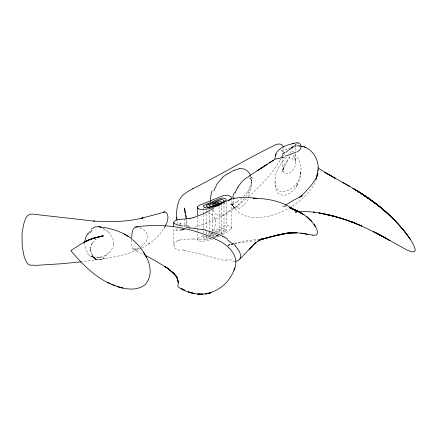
<?xml version="1.0" encoding="UTF-8"?>
<svg xmlns="http://www.w3.org/2000/svg" width="437" height="437" viewBox="0 0 437 437"><rect width="100%" height="100%" fill="white"/><g stroke="black" fill="none" stroke-linecap="round" stroke-linejoin="round"><path stroke-width="0.33" stroke-dasharray="2.19 1.64" d="M174.827 246.479L173.746 244.474L173.74 228.043M197.743 239.929L197.316 239.181L197.316 231.905M209.323 211.759L209.334 235.286M231.359 228.136L231.337 200.496M251.565 181.431L251.166 186.479L249.795 192.236M131.564 239.837L131.859 245.976L132.941 249.216M186.528 220.275L186.473 224.121L185.965 226.382M186.473 224.121L186.599 221.696M173.746 244.474L174.827 242.284L177.733 240.59M295.51 145.319L295.696 144.685L295.456 153.065M233.047 201.124L232.959 203.325M185.162 218.79L183.917 225.918M113.664 244.234L112.62 247.866L110.31 251.226M286.492 157.457C279.789 164.132 274.054 173.052 275.173 182.895C275.086 188.232 279.658 193.673 285.356 191.34C300.743 187.659 306.588 165.197 294.838 154.567M300.509 174.674L300.978 171.506L300.421 176.171L299.361 180.208L296.242 186.615L297.794 183.917C290.895 198.414 274.103 200.244 275.091 181.716M295.499 145.374L296.362 143.839L293.462 146.171M231.299 228.376L229.638 230.436M316.404 179.165C311.931 191.417 301.585 200.517 290.676 207.094M226.109 230.572L224.607 232.216L221.237 234.221M282.073 156.736L283.81 151.278L283.771 148.553M248.418 195.82L248.631 195.323M213.731 229.807L214.971 226.579A13.558 9.417 -59.9 0 0 215.572 221.778M179.705 225.071L180.241 223.34L180.394 225.541M289.862 156.938L283.815 167.846L281.974 172.118L284.913 165.765M141.632 248.058C151.098 243.229 159.855 236.226 164.907 226.732M164.137 228.267L165.262 226.027M248.473 196.726C260.927 185.643 272.541 173.221 281.007 158.773M280.456 159.827L280.996 158.795M283.815 167.846L282.499 170.954L282.75 158.62M291.621 153.474L291.894 153.48M91.601 244.441L92.797 242.42L91.601 244.441L91.754 244.168L90.508 247.992L90.639 246.938L90.443 249.56L90.475 248.451L91.071 252.406L90.503 249.833L90.623 250.406M289.977 156.32L287.317 160.374M211.655 233.462L209.765 235.958M245.845 196.579C249.898 190.679 253.121 183.054 250.691 175.893M287.12 160.658L283.93 165.181A7.926 7.26 85.1 0 0 283.689 165.607C279.751 180.967 297.253 171.856 295.467 161.734L295.456 153.731M244.545 198.322C239.94 204.155 233.79 208.553 227.371 212.191M212.606 235.794L214.895 234.68M177.417 228.322L175.335 230.731L180.208 230.665L183.928 229.42M295.691 144.603L295.958 144.297M92.649 242.682L95.463 239.563L95.211 239.766L97.801 237.996M243.524 196.628L247.839 191.368L247.566 191.81L250.625 185.567L251.149 183.305L251.144 179.651L251.291 181.453L251.166 179.869L250.117 178.127L250.871 178.995L250.264 178.28L248.429 177.875M182.529 228.988L181.524 229.758L183.207 229.381L182.185 228.955L182.562 229.223M208.607 237.122C205.996 239.662 202.107 239.64 198.726 239.29M242 198.087L235.467 202.959M282.936 155.479C288.021 151.317 292.834 144.571 300.285 145.985M291.566 148.017L292.511 147.318M246.113 198.84C231.026 211.743 213.393 221.843 194.257 227.311M108.321 253.11L106.42 254.492M206.75 236.543L206.368 236.892A2.338 1.011 -7.9 0 0 206.248 237.4L206.592 237.837A7.189 3.081 -6.9 0 0 207.051 238.149L208.536 238.526L211.005 238.16M281.865 156.326L280.565 157.249M140.654 246.943C143.866 244.605 147.05 241.432 147.542 237.302A7.052 6.577 -43.9 0 0 147.477 235.636C146.734 231.818 143.418 229.103 139.987 227.661M291.719 147.772L293.675 146.717L295.439 146.362L284.585 152.502M220.467 233.8L221.33 233.014A2.256 1.071 -9 0 0 221.428 232.577A1.054 0.497 -9.5 0 0 221.39 232.484L221.231 232.331A3.835 1.819 -9.9 0 0 220.412 231.921L220.319 231.905A1.628 0.77 -9.9 0 0 219.472 231.867L217.042 232.692M297.45 211.049L296.013 212.213L296.559 211.399L296.171 212.3L296.166 211.71L296.357 212.289L295.805 211.262L296.281 211.803M296.548 211.655L295.652 212.267L297.182 211.262M290.813 148.351L284.061 153.3A5.648 0.743 -42.5 0 1 283.657 153.589M147.826 244.485L150.661 242.622M237.488 201.621L231.774 204.429L233.303 204.106L230.627 204.587L232.233 204.325L231.32 204.308L232.61 204.68L230.599 204.035L231.889 204.478L231.588 204.287L232.604 205.232L231.331 204.03L233.642 206.958L231.872 204.281L234.882 208.531L233.664 207.007C245.862 224.809 274.097 216.818 289.376 207.843M184.376 229.108L183.414 229.709L183.83 229.463M293.631 146.062L291.856 147.335L293.052 146.406L291.856 147.335L290.354 147.996L292.391 146.854L287.229 149.126M138.95 248.058L135.973 249.511M209.957 235.953L214.884 233.74M238.771 207.936L238.285 208.187M284.602 205.641L282.051 206.739L284.132 206.483L286.94 206.93M105.749 254.913L102.296 256.595L99.237 257.508A8.877 3.867 -19.5 0 1 98.729 257.612L94.829 257.661L91.42 256.257M220.543 234.325L223.963 231.752A2.933 1.404 -9.6 0 0 223.908 231.118A1.377 0.661 -10.4 0 0 223.842 231.031L223.749 230.949A9.264 4.49 -11.1 0 0 223.34 230.66L223.263 230.627A3.971 1.912 -10.7 0 0 222.624 230.37L221.969 230.239A2.278 1.076 -10.4 0 0 220.98 230.283M214.889 231.828L219.647 229.54L222.444 228.731A2.961 1.409 -10.9 0 1 223.689 228.726L224.542 228.912M217.812 234.855L214.551 236.209L212.89 236.297A2.475 1.109 -8 0 1 212.639 236.111A1.016 0.459 -8.5 0 1 212.59 235.794M212.945 231.184C218.243 229.207 225.11 222.755 230.889 226.94A3.775 1.874 -10.9 0 1 231.036 227.114L231.075 227.125A4.993 2.491 -10.3 0 1 231.364 228.371M216.036 232.233L220.98 230.277M222.575 234.674L229.059 230.9A17.414 9.106 -7.1 0 0 229.665 230.446M141.053 248.342C127.069 255.055 111.593 257.819 96.342 259.9L104.525 258.66L82.648 261.687M205.456 236.046L203.582 237.204A2.89 1.224 -8 0 0 203.336 237.783L203.495 238.154A8.789 3.665 -6.2 0 0 204.603 238.941M224.006 203.331L224.694 203.008M213.507 233.467L208.815 235.494M212.092 233.178L208.072 234.909M209.929 232.615L205.953 234.347M218.172 235.467L213.475 237.384M218.658 235.45L213.638 237.531M222.553 203.981L223.296 203.653M219.33 236.166L215.064 237.941M216.85 235.652L213.272 237.04M137.579 248.806L135.76 249.582L133.438 249.631L143.931 254.673M202.937 235.603L197.579 238.455A4.304 1.743 -8.3 0 0 197.311 239.072M213.917 235.095L214.228 234.964M295.844 211.929L296.554 211.628M220.161 204.969L220.985 204.636M212.688 238.853L206.461 240.809L201.725 241.432A4.665 1.895 -5.9 0 1 199.796 241.126A4.239 1.71 -5.7 0 1 199.403 240.978L199.316 240.945A9.811 3.938 -5.4 0 1 199.086 240.825L198.365 240.41M286.044 149.558L286.732 149.312L281.177 150.596L281.947 150.694L281.45 150.525L282.477 151.634L282.362 151.322L282.608 152.202L282.75 157.965M297.586 211.388L295.095 212.158L297.46 211.492M211.208 238.383L206.444 239.339A3.07 1.316 -7 0 1 204.734 239.044M234.74 243.502L243.868 241.077L258.775 239.203M221.586 214.764L219.128 215.195L216.779 214.835M296.838 211.661L294.347 212.333L296.756 211.705L296.095 211.841M233.538 243.813L227.994 245.217M188.85 228.742L190.641 228.278M232.571 244.185L228.387 245.157L232.79 244.212M227.737 245.304L229.452 244.911L227.519 245.31M234.62 243.819L240.246 242.677L251.936 241.393L257.011 240.426M179.765 240.033L192.138 238.935M185.206 229.534L181.033 229.999L179.328 228.36M135.006 249.778L134.52 249.844M99.237 257.508L94.529 257.595L91.131 256.066L95.173 258.584L92.442 256.792L95.725 259.217L92.862 256.748L96.588 260.425L92.322 255.656L94.539 258.436L92.136 254.76L92.557 255.678L90.929 251.772M235.068 261.37L232.298 261.534M182.562 229.425L182.18 229.452L183.207 229.381M298.149 145.909L299.782 146.1L298.848 145.942M193.345 238.935L198.19 239.247M207.619 212.759C210.863 213.065 213.709 215.523 214.966 218.451M235.964 208.76L234.855 208.471A10.586 4.654 -70.5 0 1 233.598 207.165M284.864 206.543L286.475 206.821M227.125 261.058C213.322 258.059 199.906 253.394 185.993 250.789M249.784 176.674L250.368 176.898M299.449 146.034L299.837 146.138M184.064 250.314L181.683 249.669M180.519 229.769L180.831 229.933M103.968 228.742L103.269 228.338L105.754 229.928M106.426 230.441L108.321 232.129M293.227 155.146L294.92 158.26L295.521 161.876L294.871 158.582L295.002 158.997L293.123 155.217M110.692 234.871L112.861 238.766L113.707 242.584A10.324 9.581 62.6 0 1 113.647 244.228M87.302 252.023L85.264 247.648L84.625 243.354M233.407 206.543L233.161 205.548M213.021 209.935L213.824 211.912A13.126 8.554 -63.9 0 0 216.741 214.911M177.914 224.765L177.203 221.832M233.047 204.827L232.965 203.626M215.545 220.893L215.605 221.767M226.131 202.626L226.148 230.414M223.984 202.347L224.017 231.572M221.417 204.418L221.433 232.61M219.084 206.275L219.101 233.795M212.54 209.47L212.551 231.178M212.551 231.856L212.551 235.925M203.325 208.078L203.325 214.141M203.325 214.813L203.336 230.299M203.336 230.976L203.336 232.997M203.336 235.69L203.336 237.712M197.311 216.621L197.316 229.256M197.316 229.922L197.316 231.255M206.215 210.339L206.22 229.163M206.22 231.856L206.22 234.543M206.22 235.215L206.22 237.231M215.845 234.549A20.599 10.608 -6 0 1 215.19 234.86M198.278 240.437A10.947 4.414 -6.1 0 1 197.671 239.946M224.514 228.928A7.451 3.638 -11.5 0 1 225.574 229.485L225.754 229.572A6.61 3.217 -11.1 0 1 225.88 229.676L225.918 229.709A2.043 0.994 -10.9 0 1 226.016 229.824A3.496 1.693 -10.4 0 1 226.12 230.572M227.426 213.305A29.317 17.808 -52.7 0 1 221.368 215.878M251.062 177.127A10.209 3.37 -70.7 0 1 252.531 180.017M249.554 192.078A22.495 12.17 -78.7 0 1 248.424 195.104M249.352 196.901A26.755 15.563 -79.9 0 1 248.822 197.966M247.959 199.545A26.755 15.563 -79.9 0 1 243.584 205.286M243.404 205.117A22.62 10.772 -73.9 0 1 238.7 208.629M238.449 206.313A17.409 6.812 -63.2 0 1 236.302 207.608M233.407 207.477A8.128 3.114 -78.7 0 1 233.183 207.105M233.183 206.526A4.261 0.475 86.6 0 1 233.085 206.209M232.861 204.724A5.867 0.437 -88.6 0 1 232.85 204.44M233.211 201.484A4.741 0.41 -85 0 1 233.074 202.353M249.587 176.69A14.541 4.933 -61.6 0 1 249.767 176.701M250.379 176.881A11.438 3.911 -66.7 0 1 251.002 177.389M282.919 156.064A23.915 10.685 -56.7 0 1 281.81 156.91M290.583 148.979A24.494 7.708 -53.8 0 1 291.479 148.378M282.865 153.808A9.953 1.273 -23 0 1 284.804 152.442M284.613 152.786A4.403 0.41 -30.4 0 1 283.558 153.305M291.523 151.278A38.882 22.675 -63.2 0 1 288.89 154.605M293.538 152A8.822 2.677 46.5 0 1 292.358 150.798M212.901 229.48A23.341 17.879 -57.5 0 1 212.202 230.834M211.197 232.522A23.341 17.879 -57.5 0 1 210.913 232.959M192.116 239.11A21.697 14.175 -7.3 0 1 193.307 239.105M177.701 240.574A8.565 3.949 -1.7 0 1 179.744 240.011M179.946 250.505A16.562 6.074 0.7 0 1 173.489 246.544M186.058 250.74A48.349 15.912 6.1 0 1 184.135 250.275M231.594 260.064A41.34 23.817 37.5 0 1 226.568 259.338M215.031 218.402A12.252 8.816 -56.4 0 1 215.643 220.849M103.689 229.196A21.73 20.239 28.7 0 1 106.093 230.845M108.398 232.047A22.724 22.303 61.7 0 1 110.79 234.795M110.375 251.28A20.113 19.212 19 0 1 108.392 253.187M106.934 255.066A18.512 15.109 -15.8 0 1 104.356 256.541M104.274 256.836A13.596 8.991 -20.1 0 1 101.335 257.983M101.144 257.185A8.248 3.977 -20.2 0 1 99.188 257.693M91.289 256.585A28.46 17.775 -69 0 1 88.842 255.071M88.962 255.055A26.52 15.273 -82.9 0 1 86.914 252.826M139.31 227.732A13.979 10.472 55.3 0 1 139.944 227.983M136.044 249.423A6.369 1.797 -34.8 0 1 135.071 249.713M135.579 248.331A10.614 3.398 -38.8 0 1 133.367 248.779M218.232 235.243A32.753 17.54 -4.9 0 1 217.036 235.789M297.941 145.936L297.275 145.947L299.46 145.92L297.941 145.936M180.181 224.394L180.104 223.203L180.17 224.345"/><path stroke-width="0.66" d="M131.581 239.252C132.078 234.931 131.368 225.891 138.032 227.049M318.169 170.9C319.294 160.079 312.433 147.777 301.066 146.111L301.814 146.258M275.053 159.199C274.6 150.519 283.171 145.838 290.561 144.303C293.861 143.27 299.962 140.774 300.935 145.974M173.74 226.787C172.812 223.001 173.615 220.598 177.264 219.958M197.311 215.294L197.311 207.045A4.02 1.622 -8.4 0 1 197.671 206.439L199.938 205.106L223.203 195.607L227.551 195.126L230.867 196.699A3.715 1.846 -11.6 0 1 231.004 196.858L231.053 196.896A5.331 2.666 -9.9 0 1 231.233 198.524M84.68 242.06L85.657 237.712L87.619 233.648M317.672 174.74L317.939 172.954M233.325 199.048L233.402 198.644M233.544 197.956L233.626 197.59M233.866 270.268C241.038 256.65 227.672 243.857 215.747 239.339C190.974 227.311 162.859 222.843 135.596 226.983M275.43 155.943L275.96 154.141M213.813 191.078L217.194 183.709L222.291 177.761M235.046 193.094L235.947 191.013M234.866 267.799C226.585 292.746 199.343 301.847 177.919 286.748L178.252 282.526L178.296 282.985L177.515 278.932L178.203 281.69L177.132 278.079L177.613 279.276L176.198 276.288L177.078 277.888L173.729 273.01L177.111 277.173L167.753 268.181L173.882 273.316L164.765 266.395L168.606 268.886L155.501 260.867L145.046 255.241M238.198 186.883L237.728 187.642M165.262 226.027L165.825 224.908M165.17 226.208C167.551 222.078 170.386 213.819 164.367 211.415L163.788 212.251M223.924 201.151L223.165 201.987M231.118 198.524L228.611 200.851M238.291 186.719C240.749 182.934 243.972 178.684 248.396 176.838M239.831 258.95L240.17 258.371A7.003 4.643 56 0 0 240.569 257.011L240.596 256.617A7.555 4.949 57.2 0 0 240.437 254.503L239.88 252.739A10.586 6.877 57.5 0 0 239.148 251.182M311.089 185.501L316.404 177.93L315.995 178.755L317.475 174.352L316.912 176.668L317.743 169.769M310.789 185.856L304.573 192.804L300.028 196.978M240.536 258.327L255.935 242.42L255.203 243.087L259.731 239.979L258.01 240.956L263.768 238.657L259.551 239.957L268.853 237.389L260.059 239.645L283.941 233.773L289.589 232.916L276.293 235.45L287.011 233.232L296.925 232.79L288.409 233.079L282.368 234.046C290.479 232.184 298.897 232.473 307.003 234.199L307.446 234.276L300.978 233.15M252.865 245.239L255.935 242.42M91.426 229.015L95.004 226.874L98.767 226.683M163.962 212.114L163.362 212.611L164.186 212.185L140.933 218.402L142.948 217.883C126.899 221.98 110.157 222.089 93.726 221.067L94.392 221.117L32.393 214.114L29.831 214.316L27.58 215.556L25.461 218.91L24.177 222.428L22.495 230.042L22.025 234.325L22.232 246.747L24.177 256.585L26.078 261.397L27.941 263.992L29.831 265.117L36.38 265.319L61.169 263.768L81.309 261.834M299.547 197.295L302.213 195.71L293.08 200.474L285.459 205.15M275.184 159.068L257.453 170.583M248.582 176.34L267.051 164.443L260.086 168.895L261.599 167.923M227.032 174.155L234.369 169.993M273.524 160.204L269.252 163.006M296.887 152.087C298.378 151.027 302.409 148.585 300.459 146.433M192.553 188.893C219.756 175.144 245.911 159.401 273.267 145.953C276.321 143.904 282.051 142.342 283.405 147.138M192.908 188.691C186.626 191.914 179.678 196.093 178.083 203.549C176.608 208.689 176.166 214.108 176.832 219.418L176.624 217.151M213.786 208.231L205.641 212.573M219.385 203.582L219.024 203.751M223.045 202.981C233.26 196.519 245.441 196.694 256.912 198.524L253.258 198.18C267.635 198.529 282.34 201.075 294.101 209.913L290.381 207.635L294.614 210.148L290.769 207.968L294.587 210.088L289.392 207.619M220.21 203.653L221.515 203.019A14.339 7.243 -7.1 0 0 222.182 202.664L222.471 202.473A8.232 4.064 -7.8 0 0 223.192 201.998M215.61 202.331L218.079 201.31A3.807 1.737 -9.8 0 1 218.582 201.167L219.024 201.069A1.764 0.819 -9.7 0 1 220.106 201.053L221.286 201.632L221.308 202.255A2.759 1.306 -8.9 0 1 221.046 202.544L220.925 202.659A7.642 3.66 -8.3 0 1 219.292 203.527M215.386 202.424L214.501 202.806M215.687 203.254L218.008 202.457A1.043 0.492 -9.4 0 1 218.604 202.55L218.653 202.566A2.775 1.295 -9.3 0 1 218.942 202.746L219.008 203.118A2.414 1.136 -8.4 0 1 218.626 203.462L213.387 205.253A0.798 0.355 -8 0 1 213.158 205.226L212.945 205.15A2.742 1.229 -7.9 0 1 212.622 204.909A1.054 0.47 -8.4 0 1 212.535 204.724A0.792 0.355 -8.5 0 1 212.628 204.554L214.878 203.587M213.824 202.151L220.975 199.485M208.099 204.363L206.428 205.275A2.103 0.901 -8.5 0 0 206.215 205.636L206.854 206.537A9.958 4.217 -6.3 0 0 206.985 206.635M259.502 240.121L261.321 239.372M99.647 236.996L102.662 235.778L91.104 239.077L83.806 242.491C89.814 238.804 96.681 237.127 103.536 235.882L94.075 238.138L97.161 237.209L91.104 239.077L93.6 238.099L86.745 240.956L88.525 240.039L81.184 243.901L70.805 250.625C83.134 265.035 96.872 279.336 115.21 285.809C124.605 289.19 136.705 291.479 145.133 284.634C157.61 270.35 144.401 249.549 132.313 239.465M212.808 202.571L210.71 203.374M208.7 204.128L210.558 203.434M219.308 205.303L209.039 208.711L201.932 209.716A5.397 2.19 -5.8 0 1 199.785 209.307A4.976 2.005 -5.5 0 1 199.392 209.148L199.299 209.11A11.406 4.567 -5.3 0 1 199.075 208.979L198.354 208.531M213.103 203.369L209.47 204.937A1.442 0.634 -8.3 0 0 209.323 205.232L209.76 205.811A6.768 2.939 -6.9 0 0 209.864 205.876L209.935 205.925M216.834 204.663L216.124 204.926M217.255 204.877L215.162 205.636M209.389 202.992L219.199 198.857L222.051 198.07A3.239 1.535 -10.9 0 1 223.493 198.07L224.52 198.327A8.44 4.119 -11.6 0 1 225.514 198.928L225.732 199.048A7.538 3.671 -11.2 0 1 225.863 199.163L225.896 199.196A2.267 1.103 -10.9 0 1 225.995 199.316A3.622 1.753 -10.4 0 1 226.076 200.146C220.893 204.795 213.393 206.865 206.575 207.837A3.583 1.529 -7 0 1 204.663 207.433M208.837 203.2L203.637 205.494A2.704 1.147 -8.1 0 0 203.32 206.062L203.484 206.51A10.051 4.184 -6.1 0 0 204.592 207.351L204.674 207.428M214.157 205.98L208.799 207.111M284.492 157.145L282.067 157.817M292.173 143.806L294.068 143.287M193.34 217.713L205.494 212.972M259.452 239.831L276.424 235.33L289.633 232.692M268.384 237.275L282.444 233.959M179.257 219.527L189.598 218.413M261.293 238.782L262.555 238.575M278.582 158.571L275.889 158.921M297.837 211.606L305.654 211.388L314.804 212.273L313.597 212.087C328.094 214.146 342.231 218.194 355.915 223.351M239.334 168.6C244.07 167.884 248.833 170.916 250.477 175.357M211.306 206.204L211.661 206.177A3.452 1.557 -7.7 0 0 212.142 206.117A6.211 2.89 -7.5 0 0 213.158 205.931A11.078 5.282 -7.3 0 0 214.146 205.658M297.657 142.79L298.078 142.79M307.003 234.199L313.001 235.155M312.816 235.15C321.026 236.696 316.393 227.191 313.728 224.044C307.883 215.922 298.744 210.94 289.496 207.641L295.953 210.279L303.988 214.742L296.013 210.279L299.858 212.284L296.958 210.738L301.989 213.496L295.073 209.847L297.673 211.131L289.578 207.69M186.167 227.174L202.702 229.725M99.275 226.781C110.463 228.103 121.699 231.37 130.821 238.198M205.237 230.266L214.545 232.823L222.542 236.122M118.848 286.994L122.89 288.032L117.793 286.721M191.93 292.91L188.041 291.648L188.718 291.872M355.893 223.345L339.849 217.861L325.418 214.179L336.616 216.867L318.901 212.923C333.699 215.474 347.961 220.292 361.809 226.005L350.84 221.499L366.889 228.453L385.052 237.69L373.64 231.703L390.017 240.689L376.426 232.954L406.956 250.013L411.769 251.843L414.407 251.788C416.199 250.03 414.352 247.227 413.735 245.326C409.873 237.739 404.454 231.097 398.861 224.733C383.009 207.018 363.081 193.646 342.373 182.267L324.702 172.336L335.201 178.285L317.672 167.863M290.823 208.099L292.588 208.777L290.19 207.941M303.633 146.685L305.277 147.318M290.496 208.017L292.85 208.99L290.255 207.854L291.861 208.613M107.404 282.302L110.277 283.586M111.828 284.296L115.21 285.809M292.517 208.941L293.844 209.656L292.369 208.831M224.066 236.936L227.36 238.946M348.294 185.643L349.857 186.528L342.373 182.267M124.157 233.953L128.735 236.788M354.265 189.183C375.924 202.107 396.102 218.445 410.381 239.449C396.905 219.653 378.169 203.986 357.974 191.39L375.203 203.265L364.447 195.601M232.692 243.125L235.319 245.774M174.532 223.842L173.74 222.471M197.726 208.023L197.3 207.149M237.788 248.926L238.165 249.494A14.743 9.63 57.5 0 1 239.001 250.936M146.422 257.24L143.418 252.138M186.364 219.09L184.463 208.023L185.157 213.305M185.872 215.392L186.129 217.309M215.905 203.396A17.682 9.013 -6.6 0 1 215.086 203.746M198.251 208.564A12.405 4.993 -6 0 1 197.644 208.039M234.527 170.397A19.834 18.278 -70.4 0 1 239.356 168.808M222.198 177.624A41.231 36.653 -69.5 0 1 226.978 174.052M210.421 201.49A31.53 22.615 -60.7 0 1 211.961 190.914M233.91 198.414A10.275 2.322 -76 0 1 234.035 197.835M232.724 197.54A15.563 8.691 -72.5 0 1 234.363 192.58M235.893 190.958A24.237 12.198 -73 0 1 237.69 187.577M291.932 158.959A24.691 1.393 -10.9 0 1 292.495 158.839M279.669 158.331A10.357 1.027 -16.6 0 1 278.746 158.511M282.706 157.424A11.105 1.202 -17.2 0 1 280.396 157.981M295.669 152.174A14.219 2.393 -19.2 0 1 285.279 156.107M235.598 261.2A19.07 12.58 48.2 0 0 237.624 260.605L238.236 260.348A12.487 8.341 52.2 0 0 238.935 259.889L239.077 259.775A9.09 6.074 53.9 0 0 239.842 258.966M235.21 245.916A21.506 14.257 57.5 0 1 237.646 249.035M227.142 239.629A38.898 28.219 59.6 0 1 232.315 243.78M222.499 236.28A51.566 41.597 67.7 0 1 224.017 237.1M202.861 229.392A134.41 105.956 -26.7 0 1 205.395 229.944M189.063 226.158A56.821 9.723 2.5 0 1 187.265 225.945M186.086 226.016A34.474 7.942 0.6 0 1 183.851 225.727M182.633 226.06A18.567 5.572 -2 0 1 174.893 223.782M177.132 219.931A7.516 1.764 -5.2 0 1 179.17 219.478M190.887 218.298A41.843 41.477 -23.3 0 1 189.609 218.478M193.318 217.626A27.444 27.296 -27.1 0 1 190.86 218.129M88.006 234.325A25.57 14.596 -84.7 0 1 89.705 231.763M90.235 232.451A26.952 17.098 88.7 0 1 91.978 230.223M98.767 226.699A8.931 5.807 25.5 0 1 99.51 226.852M99.51 227.011A8.505 5.605 25.9 0 1 100.86 227.426M101.067 227.562A15.071 11.772 28.6 0 1 101.357 227.677M218.708 203.544A23.642 11.936 -6.8 0 1 216.539 204.418M216.643 205.363A27.875 15.005 -5.3 0 1 214.786 206.035M211.268 206.269A2.272 1.011 -7.7 0 1 209.924 205.925M214.971 203.156A30.705 16.459 -5.7 0 1 213.54 203.74M220.822 204.09A35.971 20.239 -4.2 0 1 217.801 205.368M223.952 201.151A2.638 1.267 -9.4 0 0 223.728 200.315A8.489 4.108 -11.1 0 0 223.427 200.091L221.925 199.496A2.496 1.191 -10.5 0 0 220.975 199.48M213.78 202.118A37.855 20.14 -6 0 1 212.764 202.539M208.176 204.407A17.917 6.997 -10.3 0 1 208.777 204.172M208.771 207.143A3.376 1.431 -6.3 0 1 207.149 206.685M215.048 205.527A38.358 20.446 -5.2 0 1 214.048 205.865M250.046 248.511L249.396 249.254L252.138 246.146L250.046 248.511M210.989 292.812L205.537 294.035L210.989 292.812M203.025 294.259L197.617 294.03L203.025 294.259M193.744 293.325L191.007 292.643L194.902 293.62L193.744 293.325M184.856 290.343L181.251 288.595L184.856 290.343M354.347 189.194L352.894 188.309C367.211 196.71 380.791 206.461 392.584 218.178C381.13 206.936 368.145 197.36 354.347 189.194M307.326 217.233L306.599 216.621L311.581 221.373L307.326 217.233M314.192 224.711L313.974 224.383L315.492 226.732L314.192 224.711"/></g></svg>
